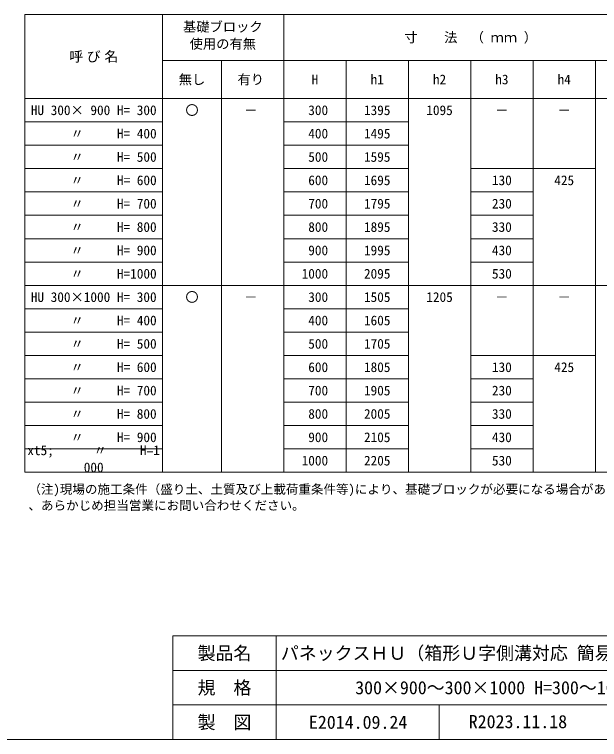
# Model space of a CAD drawing. Units: millimetres at full size; details may follow other scales. Extents: x -1501 to 45572, y 2928 to 12418.
# Drawn here: x 14005 to 16117, y 4941 to 7556 of the extents above; entities that cross this region are included whole.
import ezdxf
from ezdxf.enums import TextEntityAlignment as Align

# ---------------------------------------------------------------- set-up
doc = ezdxf.new("R2010")
doc.units = ezdxf.units.MM
doc.header["$LTSCALE"] = 40
for name, color, linetype, lineweight in [('0_2', 7, 'Continuous', 9), ('寸法線', 7, 'Continuous', 9), ('枠', 5, 'Continuous', 5)]:
    doc.layers.add(name, color=color, linetype=linetype, lineweight=lineweight)
doc.styles.add('ＭＳ ゴシック', font='')
doc.styles.add('ＭＳ Ｐゴシック', font='')
doc.styles.get('ＭＳ ゴシック').set_extended_font_data('MS Gothic')
doc.styles.get('ＭＳ Ｐゴシック').set_extended_font_data('MS PGothic')

msp = doc.modelspace()

# ---------------------------------------------------------------- linework, layer by layer
at = {"layer": '寸法線'}
for p, q in [((14042.31, 7556.42), (16777.04, 7556.42)), ((14042.31, 7556.42), (14042.31, 5904.85)), ((14539.97, 7556.42), (14539.97, 5904.85)), ((14977.04, 7556.42), (14977.04, 5904.85)), ((14539.97, 7390.9), (16552.04, 7390.9)), ((14752.04, 7390.9), (14752.04, 5904.85)), ((15202.04, 7390.9), (15202.04, 5904.85)), ((15427.04, 7390.9), (15427.04, 5904.85)), ((15652.04, 7390.9), (15652.04, 5904.85)), ((15877.04, 7390.9), (15877.04, 5904.85)), ((16102.04, 7390.9), (16102.04, 5904.85)), ((14042.31, 7253.28), (16777.04, 7253.28)), ((14042.31, 7169), (14539.97, 7169)), ((14977.04, 7169), (15427.04, 7169)), ((14042.31, 7084.72), (14539.97, 7084.72)), ((14977.04, 7084.72), (15427.04, 7084.72)), ((14042.31, 7000.45), (14539.97, 7000.45)), ((14977.04, 7000.45), (15427.04, 7000.45)), ((15652.04, 7000.45), (16102.04, 7000.45)), ((14042.31, 6916.17), (14539.97, 6916.17)), ((14977.04, 6916.17), (15427.04, 6916.17)), ((15652.04, 6916.17), (15877.04, 6916.17)), ((14042.31, 6831.89), (14539.97, 6831.89)), ((14977.04, 6831.89), (15427.04, 6831.89)), ((15652.04, 6831.89), (15877.04, 6831.89)), ((14042.31, 6747.62), (14539.97, 6747.62)), ((14977.04, 6747.62), (15427.04, 6747.62)), ((15652.04, 6747.62), (15877.04, 6747.62)), ((14042.31, 6663.34), (14539.97, 6663.34)), ((14977.04, 6663.34), (15427.04, 6663.34)), ((15652.04, 6663.34), (15877.04, 6663.34)), ((14042.31, 6579.06), (16777.04, 6579.06)), ((14042.31, 6494.79), (14539.97, 6494.79)), ((14977.04, 6494.79), (15427.04, 6494.79)), ((14042.31, 6410.51), (14539.97, 6410.51)), ((14977.04, 6410.51), (15427.04, 6410.51)), ((14042.31, 6326.23), (14539.97, 6326.23)), ((14977.04, 6326.23), (15427.04, 6326.23)), ((15652.04, 6326.23), (16102.04, 6326.23)), ((14042.31, 6241.96), (14539.97, 6241.96)), ((14977.04, 6241.96), (15427.04, 6241.96)), ((15652.04, 6241.96), (15877.04, 6241.96)), ((14042.31, 6157.68), (14539.97, 6157.68)), ((14977.04, 6157.68), (15427.04, 6157.68)), ((15652.04, 6157.68), (15877.04, 6157.68)), ((14042.31, 6073.4), (14539.97, 6073.4)), ((14977.04, 6073.4), (15427.04, 6073.4)), ((15652.04, 6073.4), (15877.04, 6073.4)), ((14042.31, 5989.13), (14539.97, 5989.13)), ((14977.04, 5989.13), (15427.04, 5989.13)), ((15652.04, 5989.13), (15877.04, 5989.13)), ((14042.31, 5904.85), (16777.04, 5904.85))]:
    msp.add_line(p, q, dxfattribs=at)
at = {"layer": '枠', "lineweight": 20}
for p, q in [((17247.43, 5314.61), (14576.27, 5314.61)), ((14576.27, 4940.77), (14576.27, 5314.61)), ((14950.11, 4940.77), (14950.11, 5314.61)), ((17247.43, 5190), (14576.27, 5190)), ((16499.76, 5065.38), (14576.27, 5065.38)), ((15538.02, 4940.77), (15538.02, 5065.38)), ((17247.43, 4940.77), (14576.27, 4940.77))]:
    msp.add_line(p, q, dxfattribs=at)
at = {"layer": '枠', "lineweight": 13}
msp.add_line((17247.43, 4940.77), (13647.43, 4940.77), dxfattribs=at)

# ---------------------------------------------------------------- texts
at = {"layer": '0_2', "style": 'ＭＳ ゴシック'}
for s, p in [('（注)現場の施工条件（盛り土、土質及び上載荷重条件等)により、基礎ブロックが必要になる場合がありますので', (14055.48, 5860.36)), ('、あらかじめ担当営業にお問い合わせください。', (14055.48, 5802.03))]:
    msp.add_text(s, height=33.23, dxfattribs=at).set_placement(p, align=Align.TOP_LEFT)
at = {"layer": '寸法線', "style": 'ＭＳ ゴシック'}
for s, p in [('基礎ブロック', (14613.5, 7529.8)), ('使用の有無', (14637.46, 7468.13)), ('xt5; \u3000   〃  \u3000 H=1', (14051.57, 6001.78)), ('000', (14255.2, 5940.11))]:
    msp.add_text(s, height=35.13, dxfattribs=at).set_placement(p, align=Align.TOP_LEFT)
at = {"layer": '寸法線'}
for s, height, style, p in [('寸\u3000  法\u3000（ ｍｍ ）', 35.13, 'ＭＳ ゴシック', (15652.04, 7473.66)), ('呼 び 名', 36.62, 'ＭＳ Ｐゴシック', (14291.14, 7404.85)), ('無し', 35.13, 'ＭＳ ゴシック', (14646, 7322.09)), ('有り', 35.13, 'ＭＳ ゴシック', (14858.07, 7322.09)), ('H', 35.13, 'ＭＳ ゴシック', (15089.54, 7322.09)), ('h1', 35.13, 'ＭＳ ゴシック', (15314.54, 7322.09)), ('h2', 35.13, 'ＭＳ ゴシック', (15539.54, 7322.09)), ('h3', 35.13, 'ＭＳ ゴシック', (15764.54, 7322.09)), ('h4', 35.13, 'ＭＳ ゴシック', (15989.54, 7322.09)), ('HU 300× 900 H= 300', 35.13, 'ＭＳ ゴシック', (14291.14, 7211.14)), ('〇', 35.13, 'ＭＳ ゴシック', (14646, 7211.14)), (' 300', 35.13, 'ＭＳ ゴシック', (15089.54, 7211.14)), ('1395', 35.13, 'ＭＳ ゴシック', (15314.54, 7211.14)), ('1095', 35.13, 'ＭＳ ゴシック', (15539.54, 7211.14)), ('－', 35.13, 'ＭＳ ゴシック', (14858.07, 7211.14)), ('－', 35.13, 'ＭＳ ゴシック', (15764.54, 7211.14)), ('－', 35.13, 'ＭＳ ゴシック', (15989.54, 7211.14)), ('\u3000    〃   \u3000H= 400', 35.13, 'ＭＳ ゴシック', (14291.14, 7126.86)), (' 400', 35.13, 'ＭＳ ゴシック', (15089.54, 7126.86)), ('1495', 35.13, 'ＭＳ ゴシック', (15314.54, 7126.86)), ('\u3000    〃 \u3000  H= 500', 35.13, 'ＭＳ ゴシック', (14291.14, 7042.58)), (' 500', 35.13, 'ＭＳ ゴシック', (15089.54, 7042.58)), ('1595', 35.13, 'ＭＳ ゴシック', (15314.54, 7042.58)), ('\u3000    〃 \u3000\u3000H= 600', 35.13, 'ＭＳ ゴシック', (14291.14, 6958.31)), (' 600', 35.13, 'ＭＳ ゴシック', (15089.54, 6958.31)), ('1695', 35.13, 'ＭＳ ゴシック', (15314.54, 6958.31)), ('130', 35.13, 'ＭＳ ゴシック', (15764.54, 6958.31)), ('425', 35.13, 'ＭＳ ゴシック', (15989.54, 6958.31)), (' \u3000   〃     H= 700', 35.13, 'ＭＳ ゴシック', (14291.14, 6874.03)), (' 700', 35.13, 'ＭＳ ゴシック', (15089.54, 6874.03)), ('1795', 35.13, 'ＭＳ ゴシック', (15314.54, 6874.03)), ('230', 35.13, 'ＭＳ ゴシック', (15764.54, 6874.03)), ('      〃     H= 800', 35.13, 'ＭＳ ゴシック', (14291.14, 6789.75)), (' 800', 35.13, 'ＭＳ ゴシック', (15089.54, 6789.75)), ('1895', 35.13, 'ＭＳ ゴシック', (15314.54, 6789.75)), ('330', 35.13, 'ＭＳ ゴシック', (15764.54, 6789.75)), (' \u3000   〃 \u3000  H= 900', 35.13, 'ＭＳ ゴシック', (14291.14, 6705.48)), (' 900', 35.13, 'ＭＳ ゴシック', (15089.54, 6705.48)), ('1995', 35.13, 'ＭＳ ゴシック', (15314.54, 6705.48)), ('430', 35.13, 'ＭＳ ゴシック', (15764.54, 6705.48)), (' \u3000   〃  \u3000 H=1000', 35.13, 'ＭＳ ゴシック', (14291.14, 6621.2)), ('1000', 35.13, 'ＭＳ ゴシック', (15089.54, 6621.2)), ('2095', 35.13, 'ＭＳ ゴシック', (15314.54, 6621.2)), ('530', 35.13, 'ＭＳ ゴシック', (15764.54, 6621.2)), ('HU 300×1000 H= 300', 35.13, 'ＭＳ ゴシック', (14291.14, 6536.92)), ('〇', 35.13, 'ＭＳ ゴシック', (14646, 6536.92)), (' 300', 35.13, 'ＭＳ ゴシック', (15089.54, 6536.92)), ('1505', 35.13, 'ＭＳ ゴシック', (15314.54, 6536.92)), ('1205', 35.13, 'ＭＳ ゴシック', (15539.54, 6536.92)), ('－', 35.13, 'ＭＳ ゴシック', (14858.07, 6536.92)), ('－', 35.13, 'ＭＳ ゴシック', (15764.54, 6536.92)), ('－', 35.13, 'ＭＳ ゴシック', (15989.54, 6536.92)), ('\u3000    〃   \u3000H= 400', 35.13, 'ＭＳ ゴシック', (14291.14, 6452.65)), (' 400', 35.13, 'ＭＳ ゴシック', (15089.54, 6452.65)), ('1605', 35.13, 'ＭＳ ゴシック', (15314.54, 6452.65)), ('\u3000    〃 \u3000  H= 500', 35.13, 'ＭＳ ゴシック', (14291.14, 6368.37)), (' 500', 35.13, 'ＭＳ ゴシック', (15089.54, 6368.37)), ('1705', 35.13, 'ＭＳ ゴシック', (15314.54, 6368.37)), ('\u3000    〃 \u3000\u3000H= 600', 35.13, 'ＭＳ ゴシック', (14291.14, 6284.09)), (' 600', 35.13, 'ＭＳ ゴシック', (15089.54, 6284.09)), ('1805', 35.13, 'ＭＳ ゴシック', (15314.54, 6284.09)), ('130', 35.13, 'ＭＳ ゴシック', (15764.54, 6284.09)), ('425', 35.13, 'ＭＳ ゴシック', (15989.54, 6284.09)), ('    \u3000〃     H= 700', 35.13, 'ＭＳ ゴシック', (14291.14, 6199.82)), (' 700', 35.13, 'ＭＳ ゴシック', (15089.54, 6199.82)), ('1905', 35.13, 'ＭＳ ゴシック', (15314.54, 6199.82)), ('230', 35.13, 'ＭＳ ゴシック', (15764.54, 6199.82)), ('      〃     H= 800', 35.13, 'ＭＳ ゴシック', (14291.14, 6115.54)), (' 800', 35.13, 'ＭＳ ゴシック', (15089.54, 6115.54)), ('2005', 35.13, 'ＭＳ ゴシック', (15314.54, 6115.54)), ('330', 35.13, 'ＭＳ ゴシック', (15764.54, 6115.54)), (' \u3000   〃\u3000   H= 900', 35.13, 'ＭＳ ゴシック', (14291.14, 6031.26)), (' 900', 35.13, 'ＭＳ ゴシック', (15089.54, 6031.26)), ('2105', 35.13, 'ＭＳ ゴシック', (15314.54, 6031.26)), ('430', 35.13, 'ＭＳ ゴシック', (15764.54, 6031.26)), ('1000', 35.13, 'ＭＳ ゴシック', (15089.54, 5946.99)), ('2205', 35.13, 'ＭＳ ゴシック', (15314.54, 5946.99)), ('530', 35.13, 'ＭＳ ゴシック', (15764.54, 5946.99))]:
    msp.add_text(s, height=height, dxfattribs=dict(at, style=style)).set_placement(p, align=Align.MIDDLE_CENTER)
at = {"layer": '枠', "color": 7, "style": 'ＭＳ ゴシック'}
for s, p in [('パネックスＨＵ（箱形Ｕ字側溝対応 簡易土留め板）', (15727.33, 5252.3)), ('製品名', (14763.19, 5252.3)), ('規\u3000格', (14763.19, 5127.69)), ('300×900～300×1000 H=300～1000', (15735.66, 5127.69)), ('製\u3000図', (14763.19, 5003.08)), ('E2014.09.24', (15245.57, 5003.08)), ('R2023.11.18', (15822.55, 5005.38))]:
    msp.add_text(s, height=47.47, dxfattribs=at).set_placement(p, align=Align.MIDDLE_CENTER)

doc.saveas('drawing.dxf')
